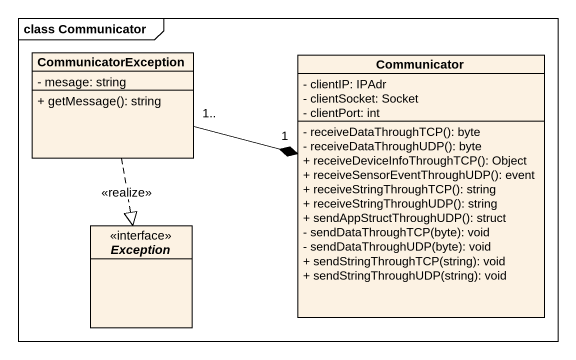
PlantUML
@startuml
mainframe class Communicator
hide circle
hide empty members
skinparam classAttributeIconSize 0
class CommunicatorException {
  - mesage: string
  + getMessage(): string
}
class Communicator {
  - clientIP: IPAdr
  - clientSocket: Socket
  - clientPort: int
  - receiveDataThroughTCP(): byte
  - receiveDataThroughUDP(): byte
  + receiveDeviceInfoThroughTCP(): Object
  + receiveSensorEventThroughUDP(): event
  + receiveStringThroughTCP(): string
  + receiveStringThroughUDP(): string
  + sendAppStructThroughUDP(): struct
  - sendDataThroughTCP(byte): void
  - sendDataThroughUDP(byte): void
  + sendStringThroughTCP(string): void
  + sendStringThroughUDP(string): void
}
interface "Exception" as Exception_ <<interface>>
CommunicatorException "1.." -right-* "1" Communicator
CommunicatorException ..|> Exception_ : <<realize>>
@enduml
